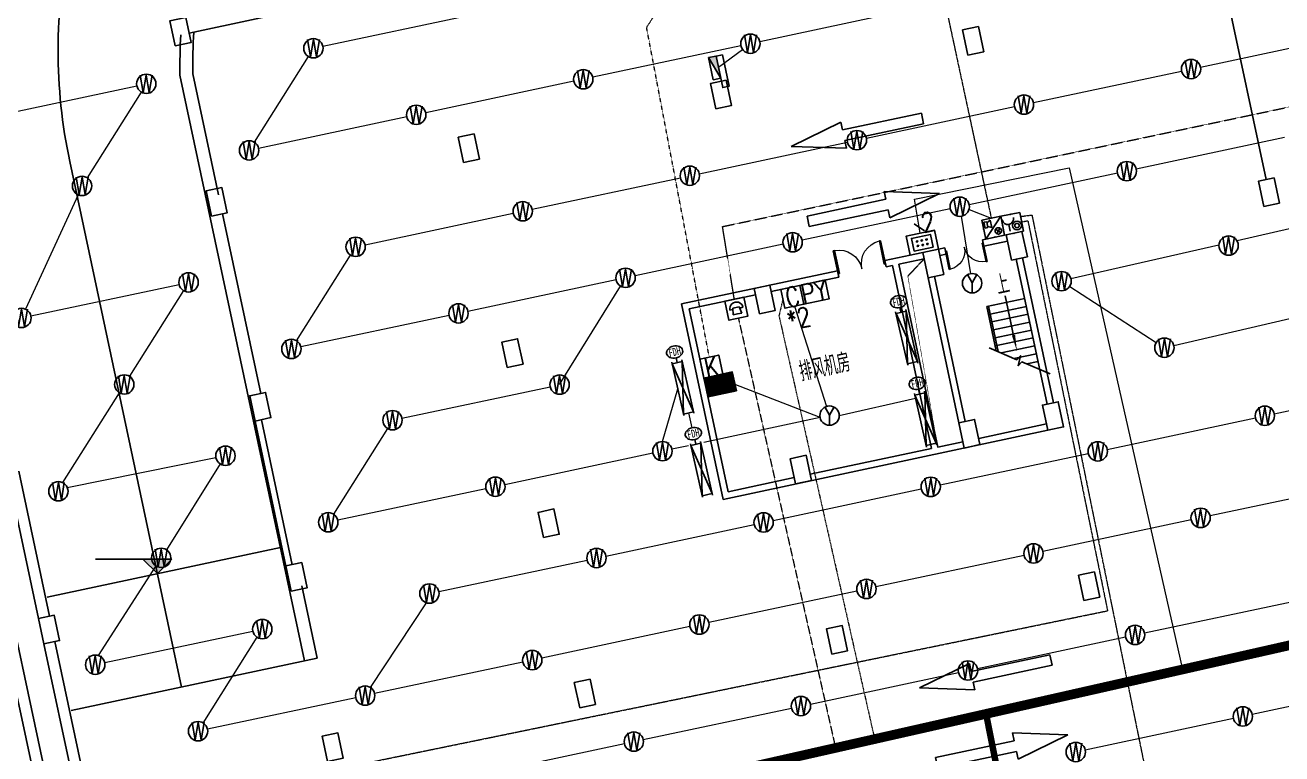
# Model space of a CAD drawing. Extents: x -781653 to 929899, y -292639 to -18670.
# Drawn here: x -267441 to -228443, y -167324 to -144711 of the extents above; entities that cross this region are included whole.
import ezdxf
from ezdxf.enums import TextEntityAlignment as Align

# ---------------------------------------------------------------- set-up
doc = ezdxf.new("R2010")
doc.units = 0
doc.header["$LTSCALE"] = 10
doc.header["$MEASUREMENT"] = 0
for name, pattern in [('ACAD_ISO11W100', [33.5, 12, -3, 12, -3, 0.5, -3]), ('BORDER', [1.75, 0.5, -0.25, 0.5, -0.25, 0, -0.25]), ('DASH', [0.35, 0.25, -0.1]), ('DASHDOT', [1, 0.5, -0.25, 0, -0.25]), ('DASHED', [0.75, 0.5, -0.25]), ('DIVIDE2', [0.625, 0.25, -0.125, 0, -0.125, 0, -0.125])]:
    doc.linetypes.add(name, pattern=pattern)
doc.layers.get('0').update_dxf_attribs({"linetype": 'CONTINUOUS'})
for name, color, linetype in [('A-STAIRS', 9, 'CONTINUOUS'), ('AC-DUCT', 4, 'CONTINUOUS'), ('COLU', 1, 'CONTINUOUS'), ('DIM_SYMB', 3, 'CONTINUOUS'), ('JPS-X', 1, 'BORDER'), ('JPS-XHS', 7, 'CONTINUOUS'), ('K-防火阀', 7, 'CONTINUOUS'), ('PUB_DIM', 3, 'CONTINUOUS'), ('RD-equip', 3, 'CONTINUOUS'), ('RD-text', 4, 'CONTINUOUS'), ('STAIR', 9, 'CONTINUOUS'), ('TEXT', 7, 'CONTINUOUS'), ('wall', 8, 'CONTINUOUS'), ('WINDOW', 4, 'CONTINUOUS'), ('消防加墙', 2, 'CONTINUOUS'), ('索引', 24, 'CONTINUOUS'), ('结构墙', 7, 'CONTINUOUS'), ('行车方向', 4, 'CONTINUOUS'), ('行车线', 207, 'CONTINUOUS')]:
    doc.layers.add(name, color=color, linetype=linetype)
doc.layers.add('RD-line', color=2, linetype='CONTINUOUS', lineweight=0)
doc.styles.add('FS1', font='txt4', dxfattribs={"width": 0.8, "bigfont": 'fstxt'})
doc.styles.add('FS2', font='tjromans.shx', dxfattribs={"width": 0.8, "bigfont": 'tjhztxt.shx'})
doc.styles.add('K-KHZ', font='', dxfattribs={"width": 0.8})
doc.styles.get("Standard").update_dxf_attribs({"font": 'GBENOR', "bigfont": 'GBCBIG'})
doc.styles.get('K-KHZ').set_extended_font_data('SimSun')

# ---------------------------------------------------------------- blocks, each defined once
blk = doc.blocks.new('A$C24C54C7C')
at = {"layer": 'DIM_SYMB', "linetype": 'ByBlock'}
blk.add_lwpolyline([(1681, 0), (903, 550), (766, 454), (902, 743), (765, 647), (0, 1188)], dxfattribs=at)
at = {"layer": 'STAIR', "linetype": 'ByBlock'}
for p, q in [((196, 2455), (1396, 2455)), ((196, 1049), (196, 2455)), ((246, 1014), (246, 2455)), ((196, 2205), (1396, 2205)), ((196, 1955), (1396, 1955)), ((196, 1705), (1396, 1705)), ((196, 1455), (1396, 1455)), ((196, 1205), (1396, 1205)), ((330, 955), (1396, 955)), ((683, 705), (1396, 705)), ((1037, 455), (1396, 455))]:
    blk.add_line(p, q, dxfattribs=at)
blk.add_lwpolyline([(821, 1155), (821, 2665)], dxfattribs=at)
blk.add_lwpolyline([(821, 895, 0, 100, 0), (821, 1415, 200, 200, 0)], format="xyseb", dxfattribs=at)
blk = doc.blocks.new('$DorLib2D$00000002')
for p, q in [((-0.5, 0), (-0.5, 0.4875)), ((-0.475, 0.4875), (-0.5, 0.4875)), ((-0.475, 0), (-0.475, 0.4875)), ((0.475, 0), (0.475, 0.4875)), ((0.475, 0.4875), (0.5, 0.4875)), ((0.5, 0), (0.5, 0.4875)), ((-0.5, 0), (-0.475, 0)), ((0.5, 0), (0.475, 0))]:
    blk.add_line(p, q)
at = {"lineweight": 13}
for centre, start, end in [((-0.4875, 0), 0, 88.53072), ((0.4875, 0), 91.46928, 180)]:
    blk.add_arc(centre, 0.4875, start, end, dxfattribs=at)
blk = doc.blocks.new('A$C1C157CE4')
at = {"layer": '行车线', "linetype": 'DASH', "ltscale": 3000}
for points in [[(4167, 2967), (1667, 2967), (1667, 3217), (0, 2800), (1667, 2383), (1667, 2633), (4167, 2633)], [(2531, 833), (2531, 583), (31, 583), (31, 250), (2531, 250), (2531, 0), (4198, 417)]]:
    blk.add_lwpolyline(points, close=True, dxfattribs=at)
blk = doc.blocks.new('A$C0684325B')
at = {"layer": 'PUB_DIM'}
blk.add_hatch(color=256, dxfattribs=at).paths.add_polyline_path([(600, 300), (0, 300), (300, 0)])
for p, q in [((0, 300), (1584, 300)), ((300, 0), (0, 300)), ((300, 0), (600, 300))]:
    blk.add_line(p, q, dxfattribs=at)
blk = doc.blocks.new('A$C7EC620A8')
at = {"layer": 'COLU'}
for points in [[(86511, 74576), (87000, 74680), (86834, 75463), (86345, 75359), (86511, 74576)], [(111110, 74290), (111599, 74394), (111432, 75176), (110943, 75072), (111110, 74290)], [(103285, 72625), (103774, 72729), (103607, 73511), (103118, 73407), (103285, 72625)], [(95460, 70960), (95949, 71064), (95783, 71846), (95294, 71742), (95460, 70960)], [(120287, 69597), (120776, 69701), (120610, 70483), (120121, 70379), (120287, 69597)], [(87635, 69295), (88124, 69399), (87958, 70181), (87469, 70077), (87635, 69295)], [(112463, 67932), (112952, 68036), (112785, 68818), (112296, 68714), (112463, 67932)], [(109871, 67380), (110360, 67484), (110193, 68267), (109704, 68163), (109871, 67380)], [(104638, 66267), (105127, 66371), (104960, 67153), (104471, 67049), (104638, 66267)], [(96813, 64602), (97302, 64706), (97135, 65488), (96646, 65384), (96813, 64602)], [(88988, 62937), (89477, 63041), (89311, 63823), (88822, 63719), (88988, 62937)], [(113586, 62650), (114075, 62754), (113909, 63537), (113420, 63433), (113586, 62650)], [(110994, 62099), (111483, 62203), (111317, 62985), (110828, 62881), (110994, 62099)], [(105762, 60985), (106251, 61089), (106084, 61872), (105595, 61768), (105762, 60985)], [(97937, 59320), (98426, 59424), (98259, 60207), (97770, 60103), (97937, 59320)], [(90112, 57655), (90601, 57759), (90434, 58542), (89945, 58438), (90112, 57655)], [(114710, 57368), (115199, 57472), (115033, 58255), (114544, 58151), (114710, 57368)], [(82434, 56021), (82923, 56125), (82756, 56908), (82267, 56804), (82434, 56021)], [(106885, 55703), (107375, 55807), (107208, 56590), (106719, 56486), (106885, 55703)], [(99061, 54038), (99550, 54142), (99383, 54925), (98894, 54821), (99061, 54038)], [(91236, 52373), (91725, 52477), (91558, 53260), (91069, 53156), (91236, 52373)]]:
    blk.add_lwpolyline(points, close=True, dxfattribs=at)
at = {"layer": '结构墙'}
blk.add_line((91244, 75890), (86938, 74974), dxfattribs=at)
at = {"layer": '结构墙', "linetype": 'ByBlock'}
for p, q in [((77926, 73363), (82609, 51356)), ((81310, 61303), (82267, 56804)), ((81652, 61376), (82610, 56877)), ((81309, 55782), (82266, 51283)), ((83391, 51522), (82434, 56021)), ((83734, 51595), (82776, 56094))]:
    blk.add_line(p, q, dxfattribs=at)
blk = doc.blocks.new('yy')
at = {"layer": 'RD-equip'}
blk.add_circle((0, 0), 200, dxfattribs=at)
at = {"layer": 'RD-equip', "color": 4, "style": 'FS1', "width": 0.8}
blk.add_attdef('Y', text='', height=360, dxfattribs=at).set_placement((0, 0), align=Align.MIDDLE)
blk = doc.blocks.new('$equip$00001630')
for p, q in [((-0.5, 0), (-0.5, -1)), ((0.5, 0), (-0.5, 0)), ((0.5, -1), (0.5, 0)), ((-0.169, -0.5), (-0.169, -0.85)), ((-0.5, -1), (0.5, -1))]:
    blk.add_line(p, q)
for radius in [0.226, 0.113]:
    blk.add_circle((0.227, -0.64), radius)
blk.add_arc((-0.169, -0.2), 0.3, 180, 0)
for p in [(0, 0), (-0.5, -0.5), (0.5, -0.5), (0, -1)]:
    blk.add_point(p)
at = {"flags": 9}
blk.add_attdef('A', (0, 0), '', height=0.00002, dxfattribs=at)
blk.add_attdef('B', text='', height=0.4, dxfattribs=at).set_placement((0.884, -0.7), align=Align.MIDDLE_CENTER)
blk = doc.blocks.new('$equip$00001636')
for p, q in [((0.5, 0), (-0.5, 0)), ((0.5, 0), (-0.5, -1)), ((-0.5, 0), (-0.5, -1)), ((0.5, -1), (0.5, 0)), ((-0.417, -0.135, 0), (-0.417, -0.435, 0)), ((-0.269, -0.135, 0), (-0.417, -0.135, 0)), ((-0.417, -0.435, 0), (-0.269, -0.435, 0)), ((-0.269, -0.185, 0), (-0.069, -0.085, 0)), ((-0.269, -0.435, 0), (-0.269, -0.135, 0)), ((-0.069, -0.485, 0), (-0.269, -0.385, 0)), ((-0.069, -0.085, 0), (-0.069, -0.485, 0)), ((0.105, -0.602), (0.344, -0.841)), ((0.105, -0.841), (0.344, -0.602)), ((-0.5, -1), (0.5, -1))]:
    blk.add_line(p, q)
blk.add_circle((0.225, -0.722), 0.169)
for p in [(0, 0), (-0.5, -0.5), (0.5, -0.5), (0, -1)]:
    blk.add_point(p)
at = {"flags": 9}
blk.add_attdef('A', (0, 0), '', height=0.00002, dxfattribs=at)
blk.add_attdef('B', text='', height=0.4, dxfattribs=at).set_placement((0.884, -0.7), align=Align.MIDDLE_CENTER)
blk = doc.blocks.new('sdfgsdgsdgdsg')
at = {"layer": 'RD-equip', "xscale": 600, "yscale": 600, "zscale": 600, "rotation": 359.9999999999889}
for name, p in [('$equip$00001636', (-300, 600)), ('$equip$00001630', (300, 600))]:
    blk.add_blockref(name, p, dxfattribs=at)
blk = doc.blocks.new('DXHS')
at = {"layer": 'JPS-XHS'}
blk.add_hatch(color=256, dxfattribs=at).paths.add_polyline_path([(-350, 240), (-350, 0), (350, 0)])
at = {"layer": 'JPS-XHS', "linetype": 'Continuous'}
for p, q in [((-350, 240), (-350, 0)), ((-350, 240), (350, 240)), ((-350, 0), (350, 0)), ((350, 240), (350, 0))]:
    blk.add_line(p, q, dxfattribs=at)
at = {"layer": 'JPS-XHS'}
blk.add_line((-350, 240), (350, 0), dxfattribs=at)
blk = doc.blocks.new('XFDH')
at = {"color": 4}
for p, q in [((-73, 0), (-139, 0)), ((-94, -111), (-67, 29)), ((-67, 29), (62, 29)), ((94, -111), (62, 29)), ((139, 0), (71, 0)), ((0, -111), (-94, -111)), ((0, -111), (94, -111))]:
    blk.add_line(p, q, dxfattribs=at)
blk.add_ellipse((0, 0), major_axis=(98.3, 98.3), ratio=1, start_param=5.497787, end_param=8.63938, dxfattribs=at)
at = {"layer": 'RD-equip'}
blk.add_lwpolyline([(-201, 200), (199, 200), (199, -200), (-201, -200)], close=True, dxfattribs=at)
blk = doc.blocks.new('fsdgsdgdfgdgdgdg')
at = {"layer": 'RD-equip', "color": 4}
for p, q in [((-41, 567), (-12, 601)), ((-39, 534), (21, 603)), ((-36, 500), (55, 606)), ((-34, 467), (89, 608)), ((-31, 433), (122, 610)), ((-29, 399), (156, 613)), ((-26, 366), (189, 615)), ((-24, 332), (223, 618)), ((-22, 299), (257, 620)), ((-19, 265), (290, 623)), ((-17, 231), (324, 625)), ((-14, 198), (357, 627)), ((-12, 164), (391, 630)), ((-9, 131), (425, 632)), ((-7, 97), (458, 635)), ((-5, 64), (492, 637)), ((-2, 30), (525, 639)), ((4, 0), (559, 642)), ((37, 3), (593, 644)), ((71, 5), (626, 647)), ((104, 8), (660, 649)), ((138, 10), (693, 652)), ((172, 12), (727, 654)), ((205, 15), (760, 656)), ((239, 17), (794, 659)), ((272, 20), (828, 661)), ((306, 22), (854, 656)), ((340, 25), (857, 622)), ((373, 27), (859, 589)), ((407, 29), (862, 555)), ((440, 32), (864, 521)), ((474, 34), (866, 488)), ((507, 37), (869, 454)), ((541, 39), (871, 421)), ((575, 41), (874, 387)), ((608, 44), (876, 353)), ((642, 46), (879, 320)), ((675, 49), (881, 286)), ((709, 51), (883, 253)), ((743, 54), (886, 219)), ((776, 56), (888, 186)), ((810, 58), (891, 152)), ((843, 61), (893, 118)), ((877, 63), (896, 85))]:
    blk.add_line(p, q, dxfattribs=at)
at = {"layer": 'RD-equip'}
blk.add_lwpolyline([(-43, 598), (854, 663), (897, 65), (0, 0)], close=True, dxfattribs=at)
blk = doc.blocks.new('FI1600K')
at = {"layer": 'K-防火阀'}
for p, q in [((0, -50), (0, 1650)), ((320, 1600), (0, 0)), ((0, 1600), (320, 0)), ((0, 1600), (320, 1600)), ((160, 1600), (160, 1750)), ((320, -50), (320, 1650)), ((0, 0), (320, 0))]:
    blk.add_line(p, q, dxfattribs=at)
at = {"layer": 'K-防火阀', "const_width": 25}
blk.add_lwpolyline([(148, 801, 1), (172, 801, 1)], format="xyb", close=True, dxfattribs=at)
at = {"layer": 'K-防火阀'}
blk.add_ellipse((160, 1940), major_axis=(255, 0), ratio=0.74203, dxfattribs=at)
at = {"layer": 'K-防火阀', "style": 'K-KHZ', "width": 0.65, "flags": 4}
blk.add_attdef('F', text='', height=250, dxfattribs=at).set_placement((160, 1820), align=Align.CENTER)
blk = doc.blocks.new('dafsdgdgdfgh')
at = {"layer": 'RD-equip'}
blk.add_lwpolyline([(300, 400), (300, 0), (-300, 0), (-300, 400)], close=True, dxfattribs=at)
at = {"layer": 'RD-text'}
for points in [[(200, 333), (200, 67), (-200, 67), (-200, 333)], [(-113, 257), (-87, 257), (-87, 237), (-113, 237)], [(-113, 163), (-87, 163), (-87, 143), (-113, 143)], [(-13, 257), (13, 257), (13, 237), (-13, 237)], [(-13, 163), (13, 163), (13, 143), (-13, 143)], [(87, 257), (113, 257), (113, 237), (87, 237)], [(87, 163), (113, 163), (113, 143), (87, 143)]]:
    blk.add_lwpolyline(points, close=True, dxfattribs=at)

msp = doc.modelspace()

# ---------------------------------------------------------------- linework, layer by layer
at = {"layer": 'A-STAIRS'}
msp.add_line((-228927.8, -149500.9), (-232243.7, -133917.3), dxfattribs=at)
at = {"layer": 'A-STAIRS', "linetype": 'ByBlock'}
for p, q in [((-262239.4, -146223.4), (-261440.4, -149978.1)), ((-262639, -146267.1), (-258772.2, -164439.5)), ((-266056.7, -148943.2), (-262586.6, -165251.1)), ((-261315.5, -150565), (-260129.2, -156140.1)), ((-266759.4, -162458.4), (-259521.4, -160918.3)), ((-258859.6, -162106.6), (-258380.9, -164356.2)), ((-266010.1, -165979.6), (-258380.9, -164356.2))]:
    msp.add_line(p, q, dxfattribs=at)
at = {"layer": 'A-STAIRS', "linetype": 'DASH'}
msp.add_lwpolyline([(-239547.4, -151965.1), (-240049.9, -152502.9), (-239122.8, -157804.6)], dxfattribs=at)
at = {"layer": 'A-STAIRS', "linetype": 'ByBlock'}
for centre, radius, start, end in [((-249918, -145509.2), 16500, 167.74426, 192.0126), ((-242639.9, -146079.8), 20000, 176.94254, 180.53653), ((-242639.9, -146079.8), 19600, 176.62746, 180.41962)]:
    msp.add_arc(centre, radius, start, end, dxfattribs=at)
at = {"layer": 'RD-equip', "color": 4}
msp.add_line((-239854.8, -150876.1), (-239535.8, -151090), dxfattribs=at)
at = {"layer": 'RD-equip'}
for points in [[(-243987.3, -152909.9), (-243400.5, -152785), (-243275.6, -153371.8), (-243862.5, -153496.7)], [(-243400.5, -152785), (-242618, -152618.5), (-242493.1, -153205.3), (-243275.6, -153371.8)], [(-246503.8, -155077), (-245917.3, -154950.5), (-245790.8, -155537), (-246377.3, -155663.5)]]:
    msp.add_lwpolyline(points, close=True, dxfattribs=at)
at = {"layer": 'RD-line', "color": 1, "linetype": 'ACAD_ISO11W100', "ltscale": 0.05}
for p, q in [((-239580.5, -140831.6), (-237459.9, -150700.4)), ((-236551.9, -150648.9), (-236198.1, -150604.2)), ((-236518.1, -150814.5), (-236324.3, -150781.4)), ((-236324.3, -150781.4), (-233851.5, -162883.2)), ((-236198.1, -150604.2), (-231296.6, -174591.7)), ((-257162.1, -167670.1), (-233851.5, -162883.2))]:
    msp.add_line(p, q, dxfattribs=at)
at = {"layer": 'RD-line', "color": 1, "linetype": 'DASH'}
for p, q in [((-245799.1, -150961.6), (-199902.9, -141270.1)), ((-245433, -153217.5), (-245799.1, -150961.6)), ((-245308.1, -153804.3), (-242293.7, -167139.6))]:
    msp.add_line(p, q, dxfattribs=at)
at = {"layer": 'RD-line', "color": 1, "linetype": 'DASHDOT'}
for p, q in [((-248155.1, -144786.4), (-246739.3, -142570.6)), ((-246210.5, -155013.7), (-248155.1, -144786.4))]:
    msp.add_line(p, q, dxfattribs=at)
at = {"layer": 'RD-line'}
for p, q in [((-240043.3, -144246), (-244641.5, -145224.4)), ((-258202.9, -145366.3), (-253604.7, -144387.9)), ((-230966.3, -146011.9), (-226368.1, -145033.5)), ((-258496.4, -145428.7), (-258496.4, -145428.7)), ((-245228.4, -145349.3), (-249826.6, -146327.7)), ((-245926.1, -146012.3), (-245177, -145464)), ((-258656.2, -145682.6), (-260330.4, -148342.9)), ((-236151.4, -147115.2), (-231553.2, -146136.7)), ((-268573.1, -147572.9), (-263974.9, -146594.4)), ((-250413.5, -146452.6), (-255011.7, -147431)), ((-263841.2, -146785.9), (-265515.5, -149446.2)), ((-241336.5, -148218.5), (-236738.3, -147240)), ((-255598.5, -147555.9), (-260196.7, -148534.3)), ((-246521.6, -149321.7), (-241923.4, -148343.3)), ((-228362, -148201.4), (-232960.2, -149179.8)), ((-239843.6, -150109.3), (-235044.1, -149134.2)), ((-233547, -149304.7), (-238145.2, -150283.1)), ((-235044.1, -149134.2), (-231524.4, -164705.3)), ((-251706.7, -150425), (-247108.4, -149446.6)), ((-265800.4, -149972.8), (-267430.2, -153524.7)), ((-239663.5, -151170.5), (-239843.6, -150109.3)), ((-238732.1, -150408), (-243330.3, -151386.4)), ((-238150.5, -150429), (-237459.9, -150700.4)), ((-225230, -150350.4), (-229832.1, -151405.7)), ((-256891.7, -151528.3), (-252293.5, -150549.9)), ((-238390.7, -150641.7), (-238102.4, -152423)), ((-257185.2, -151590.8), (-257185.2, -151590.7)), ((-243917.2, -151511.3), (-248515.4, -152489.8)), ((-230393.8, -151534.5), (-234987, -152587.8)), ((-259019.2, -154504.9), (-257345, -151844.6)), ((-267261.9, -153734.9), (-262663.7, -152756.5)), ((-249102.3, -152614.6), (-253700.5, -153593.1)), ((-250855.4, -155867), (-248966.4, -152807.5)), ((-235027.5, -152817.8), (-232340, -154556.7)), ((-262530, -152947.9), (-264204.3, -155608.2)), ((-243569, -153434.3), (-242570.8, -156542.8)), ((-231795.9, -154651.7), (-227216, -153586.5)), ((-254287.3, -153717.9), (-258885.5, -154696.4)), ((-239885.9, -155179.1), (-239787.9, -155639.8)), ((-242772.5, -156890.9), (-246084, -155600.2)), ((-255747, -156907.9), (-251148.8, -155929.5)), ((-228677, -156771), (-224078.7, -155792.6)), ((-264523.8, -156116), (-266280.1, -158906.8)), ((-247664.1, -157631.8), (-247187.4, -155999.5)), ((-242179.1, -156828.4), (-239814.9, -156287.8)), ((-246853.1, -156743.7), (-246748.2, -157202.7)), ((-242772.5, -156890.9), (-246379.1, -157658.3)), ((-233862, -157874.3), (-229263.8, -156895.9)), ((-256200.3, -157224.2), (-257874.5, -159884.5)), ((-246860.8, -157760.8), (-247370.7, -157869.3)), ((-266134.9, -159058.8), (-261519.7, -158132.6)), ((-261385.3, -158327.5), (-263059.6, -160987.8)), ((-247957.6, -157994.2), (-252555.8, -158972.6)), ((-239047.1, -158977.6), (-234448.9, -157999.2)), ((-253142.6, -159097.5), (-257740.8, -160075.9)), ((-244232.2, -160080.9), (-239634, -159102.4)), ((-226072.6, -158960.5), (-230670.8, -159938.9)), ((-249417.3, -161184.2), (-244819.1, -160205.7)), ((-231257.6, -160063.8), (-235855.9, -161042.2)), ((-254602.3, -162287.4), (-250004.1, -161309)), ((-236442.7, -161167.1), (-241040.9, -162145.6)), ((-263382.3, -161493.6), (-265178.4, -164269.5)), ((-241627.8, -162270.4), (-246226, -163248.9)), ((-232704, -163572.3), (-228105.8, -162593.9)), ((-256724.4, -165267.5), (-254988.7, -162635.1)), ((-246812.9, -163373.8), (-251411.1, -164352.2)), ((-264972.5, -164494), (-260374.3, -163515.6)), ((-261914.9, -166367.4), (-260240.6, -163707.1)), ((-237889.1, -164675.6), (-233290.8, -163697.2)), ((-251997.9, -164477.1), (-256596.1, -165455.5)), ((-243074.1, -165778.9), (-238475.9, -164800.4)), ((-224761.4, -165122.5), (-229359.6, -166101)), ((-257183, -165580.4), (-261781.2, -166558.8)), ((-248259.2, -166882.2), (-243661, -165903.7)), ((-229946.4, -166225.9), (-234544.7, -167204.3)), ((-253444.3, -167985.4), (-248846.1, -167007))]:
    msp.add_line(p, q, dxfattribs=at)
at = {"layer": 'RD-line', "color": 1, "linetype": 'DIVIDE2'}
for p, q in [((-243924.9, -153203.3), (-244049.6, -153729.2)), ((-244049.6, -153729.2), (-241080.3, -166865.3))]:
    msp.add_line(p, q, dxfattribs=at)
at = {"layer": 'RD-line', "linetype": 'DASHED'}
for points, const_width in [([(-311092.1, -182691.2), (-196121.6, -156702.6)], 300), ([(-234894.5, -179763.1), (-237621.7, -166083.5)], 200)]:
    msp.add_lwpolyline(points, dxfattribs=dict(at, const_width=const_width))
at = {"layer": 'wall', "linetype": 'ByBlock'}
for p, q in [((-236997.1, -151217.9), (-237730.7, -151374)), ((-238862.8, -151819.4), (-238904.4, -151623.8)), ((-237689, -151569.7), (-237730.7, -151374)), ((-237689, -151569.7), (-236955.5, -151413.6)), ((-240762.8, -152019.2), (-240721.2, -152214.9)), ((-235726.5, -156468.5), (-236683.9, -151969.2)), ((-236488.3, -151927.6), (-235530.9, -156426.9)), ((-242229.9, -152331.4), (-242188.3, -152527)), ((-239318.4, -157846.2), (-240525.5, -152173.2)), ((-239122.8, -157804.6), (-240329.9, -152131.6)), ((-238465.2, -157051.2), (-239422.6, -152552)), ((-238269.6, -157009.6), (-239226.9, -152510.3)), ((-260305, -156995.5), (-259347.7, -161494.7)), ((-260109.4, -156953.8), (-259152, -161453.1))]:
    msp.add_line(p, q, dxfattribs=at)
at = {"layer": 'wall'}
for p, q in [((-238904.4, -151623.8), (-239100, -151665.4)), ((-239589.1, -151769.5), (-240762.8, -152019.2)), ((-239547.4, -151965.1), (-240329.9, -152131.6)), ((-238862.8, -151819.4), (-239058.4, -151861)), ((-242229.9, -152331.4), (-247071.5, -153361.7)), ((-240525.5, -152173.2), (-240721.2, -152214.9)), ((-242188.3, -152527), (-244291.2, -152974.5)), ((-244780.3, -153078.6), (-246834.3, -153515.6)), ((-247071.5, -153361.7), (-245781.2, -159425.9)), ((-246834.3, -153515.6), (-245627.2, -159188.6)), ((-235748.3, -157086.6), (-237851.3, -157534)), ((-235706.7, -157282.2), (-245781.2, -159425.9)), ((-239318.4, -157846.2), (-243084.1, -158647.5)), ((-238340.3, -157638.1), (-239122.8, -157804.6)), ((-243573.1, -158751.6), (-245627.2, -159188.6))]:
    msp.add_line(p, q, dxfattribs=at)
at = {"layer": '消防加墙'}
msp.add_lwpolyline([(-245803.3, -145628.3), (-245595.2, -146606.5), (-245790.8, -146648.1), (-245998.9, -145670)], close=True, dxfattribs=at)
at = {"layer": '索引'}
msp.add_lwpolyline([(-236070.8, -154850.3), (-236070.8, -154850.3)], close=True, dxfattribs=at)

# ---------------------------------------------------------------- block references
at = {"xscale": 1.499999999990151, "yscale": 1.500000000008129, "zscale": 1.5, "rotation": 191.8368414706354}
msp.add_blockref('dafsdgdgdfgh', (-239663.5, -151170.5), dxfattribs=at)
at = {"layer": 'A-STAIRS', "linetype": 'ByBlock', "rotation": 12.01260007428925}
msp.add_blockref('A$C24C54C7C', (-237278.1, -155886.1), dxfattribs=at)
at = {"layer": 'AC-DUCT', "rotation": 12.88082261541612}
for p in [(-240059.4, -155218.7), (-247009.1, -156779.4), (-239479.8, -157753.3), (-246429.5, -159313.9)]:
    msp.add_blockref('FI1600K', p, dxfattribs=at).add_auto_attribs({'F': 'FDH'})
at = {"layer": 'JPS-X', "xscale": -1, "rotation": 102.0126000740611}
msp.add_blockref('DXHS', (-245926.1, -146012.3), dxfattribs=at)
at = {"layer": 'PUB_DIM', "xscale": -1.5, "yscale": 1.5, "zscale": 1.5}
msp.add_blockref('A$C0684325B', (-262885.9, -161729.9), dxfattribs=at)
at = {"layer": 'RD-equip', "xscale": 1.5, "yscale": 1.5, "zscale": 1.5}
for p, values in [((-244935, -145286.8), {'Y': 'W'}), ((-258496.4, -145428.7), {'Y': 'W'}), ((-231259.8, -146074.2), {'Y': 'W'}), ((-263681.5, -146532), {'Y': 'W'}), ((-250120, -146390.2), {'Y': 'W'}), ((-236444.9, -147177.5), {'Y': 'W'}), ((-255305.1, -147493.5), {'Y': 'W'}), ((-241630, -148280.8), {'Y': 'W'}), ((-260490.2, -148596.8), {'Y': 'W'}), ((-233253.6, -149242.3), {'Y': 'W'}), ((-246815, -149384.1), {'Y': 'W'}), ((-265675.2, -149700.1), {'Y': 'W'}), ((-238438.7, -150345.6), {'Y': 'W'}), ((-252000.1, -150487.4), {'Y': 'W'}), ((-257185.2, -151590.7), {'Y': 'W'}), ((-243623.8, -151448.9), {'Y': 'W'}), ((-230094.3, -151551.5), {'Y': 'W'}), ((-262370.3, -152694), {'Y': 'W'}), ((-248808.8, -152552.2), {'Y': 'W'}), ((-238054.5, -152719.1), {'Y': 'Y'}), ((-235279.4, -152654.8), {'Y': 'W'}), ((-267555.3, -153797.3), {'Y': 'W'}), ((-253993.9, -153655.5), {'Y': 'W'}), ((-232088.1, -154719.6), {'Y': 'W'}), ((-259179, -154758.8), {'Y': 'W'}), ((-264364, -155862.1), {'Y': 'W'}), ((-250855.4, -155867), {'Y': 'W'}), ((-256040.5, -156970.3), {'Y': 'W'}), ((-242479.1, -156828.4), {'Y': 'Y'}), ((-228970.4, -156833.3), {'Y': 'W'}), ((-261225.6, -158073.6), {'Y': 'W'}), ((-247664.1, -157931.8), {'Y': 'W'}), ((-234155.5, -157936.6), {'Y': 'W'}), ((-266410.6, -159176.9), {'Y': 'W'}), ((-252849.2, -159035.1), {'Y': 'W'}), ((-239340.6, -159039.9), {'Y': 'W'}), ((-258034.3, -160138.4), {'Y': 'W'}), ((-244525.6, -160143.2), {'Y': 'W'}), ((-230964.2, -160001.4), {'Y': 'W'}), ((-263219.3, -161241.7), {'Y': 'W'}), ((-249710.7, -161246.5), {'Y': 'W'}), ((-236149.3, -161104.7), {'Y': 'W'}), ((-254895.8, -162349.8), {'Y': 'W'}), ((-241334.4, -162208), {'Y': 'W'}), ((-246519.4, -163311.3), {'Y': 'W'}), ((-260080.9, -163453.2), {'Y': 'W'}), ((-232997.4, -163634.6), {'Y': 'W'}), ((-251704.5, -164414.6), {'Y': 'W'}), ((-265265.9, -164556.5), {'Y': 'W'}), ((-238182.5, -164737.9), {'Y': 'W'}), ((-256889.6, -165517.9), {'Y': 'W'}), ((-243367.6, -165841.2), {'Y': 'W'}), ((-229653, -166163.4), {'Y': 'W'}), ((-262074.7, -166621.3), {'Y': 'W'}), ((-248552.7, -166944.5), {'Y': 'W'}), ((-234838.1, -167266.7), {'Y': 'W'})]:
    msp.add_blockref('yy', p, dxfattribs=at).add_auto_attribs(values)
at = {"layer": 'RD-equip', "xscale": 1.50000000000048, "yscale": 1.5, "zscale": 1.5, "rotation": 12.01260007411904}
msp.add_blockref('XFDH', (-245369.1, -153510.6), dxfattribs=at)
at = {"layer": 'RD-line'}
for name, p, rotation in [('sdfgsdgsdgdsg', (-237046, -151228.4), 11.53030795401333), ('fsdgsdgdfgdgdgdg', (-246248.2, -156249.5), 8.296757345120065)]:
    msp.add_blockref(name, p, dxfattribs=dict(at, rotation=rotation))
at = {"layer": 'WINDOW', "linetype": 'ByBlock'}
for p, xscale, yscale, zscale, rotation in [((-241475.8, -152272), -1500, 1500, 1500, 12.0126000741839), ((-238296.7, -151596.7), -1200, 1200, 1200, 192.0126000742875)]:
    msp.add_blockref('$DorLib2D$00000002', p, dxfattribs=dict(at, xscale=xscale, yscale=yscale, zscale=zscale, rotation=rotation))
at = {"layer": '结构墙'}
msp.add_blockref('A$C7EC620A8', (-349293.1, -219932.3), dxfattribs=at)
at = {"layer": '行车方向', "rotation": 192.0126000742227}
for p in [(-239649.4, -147191.9), (-235664.8, -163998.1)]:
    msp.add_blockref('A$C1C157CE4', p, dxfattribs=at)

# ---------------------------------------------------------------- texts
at = {"layer": 'RD-equip', "color": 4, "style": 'FS1', "width": 0.8}
for tag, rotation, p in [('2', 12.0126, (-239420.7, -150814.2)), ('C', 12.0126, (-243631.5, -153140.8)), ('PY', 12.0126, (-242962.6, -152998.5)), ('*2', 12.0126, (-243434.8, -153809)), ('K', 12.1746, (-246147.3, -155307))]:
    msp.add_attdef(tag, text='K', height=600, rotation=rotation, dxfattribs=at).set_placement(p, align=Align.MIDDLE)
at = {"layer": 'TEXT', "style": 'FS2', "width": 0.7}
for s, p in [('上', (-237242.8, -153087.8)), ('排风机房', (-243348.1, -155775))]:
    msp.add_text(s, height=600, rotation=12.17372, dxfattribs=at).set_placement(p)

doc.saveas('drawing.dxf')
